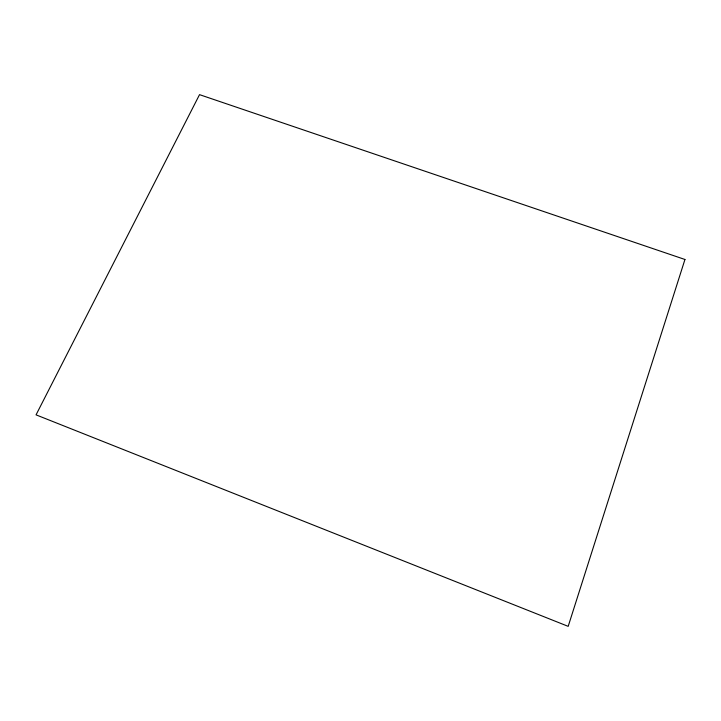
<?xml version="1.0" encoding="UTF-8"?>
<svg xmlns="http://www.w3.org/2000/svg" width="721" height="721" viewBox="0 0 721 721"><rect width="100%" height="100%" fill="white"/><g stroke="black" fill="none" stroke-linecap="round" stroke-linejoin="round"><path stroke-width="1.08" d="M684.95 259.479L568.184 626.351L36.05 414.854L199.528 94.649L684.95 259.479"/></g></svg>
